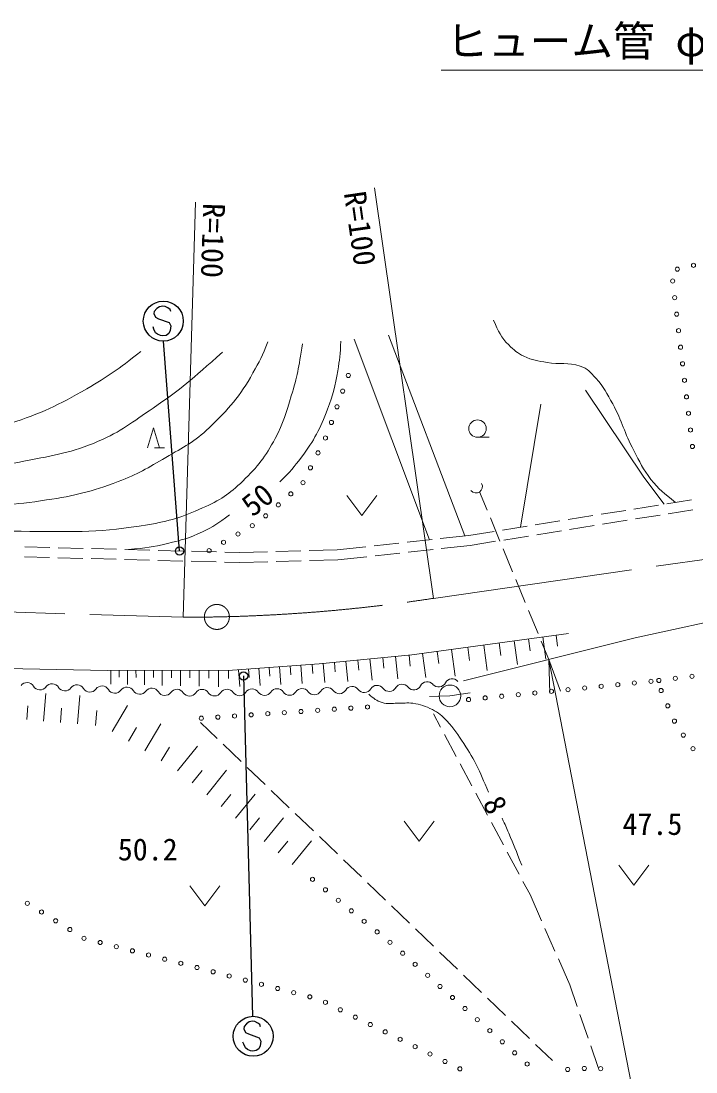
# Model space of a CAD drawing. Units: millimetres, scale not verified. Extents: x 40000 to 680000, y 20000 to 380000.
# Drawn here: x 159858 to 200368, y 248893 to 311982 of the extents above; entities that cross this region are included whole.
import ezdxf
from ezdxf.enums import TextEntityAlignment as Align

# ---------------------------------------------------------------- set-up
doc = ezdxf.new("R2010")
doc.units = ezdxf.units.MM
doc.header["$LTSCALE"] = 1000
doc.linetypes.add('CHAIN', pattern=[18.5, 12, -1.5, 3.5, -1.5])
for name, color, linetype, lineweight in [('M-BMK', 2, 'CHAIN', 13), ('M-STR-HTXT', 7, 'Continuous', 13), ('M-STR-STRC', 7, 'Continuous', 25), ('M-WORK', 1, 'Continuous', 13)]:
    doc.layers.add(name, color=color, linetype=linetype, lineweight=lineweight)
doc.styles.add('ＭＳ ゴシック', font='')
doc.styles.get('ＭＳ ゴシック').set_extended_font_data('MS Gothic')

# ---------------------------------------------------------------- blocks, each defined once
blk = doc.blocks.new('open_arrow')
at = {"color": 0, "linetype": 'Continuous', "lineweight": -2}
blk.add_lwpolyline([(7.5, 1.25), (0, 0), (7.5, -1.25)], dxfattribs=at)

msp = doc.modelspace()

# ---------------------------------------------------------------- linework, layer by layer
at = {"layer": 'M-BMK'}
for p, q in [((184615, 277325), (270278, 289656)), ((71535, 279160), (169583, 276189))]:
    msp.add_line(p, q, dxfattribs=at)
msp.add_circle((171612, 276210), 750, dxfattribs=at)
msp.add_arc((169587, 376189), 100000, 269.9979, 278.64289, dxfattribs=at)
at = {"layer": 'M-STR-HTXT'}
for p, q in [((184615, 277325), (181068, 301964)), ((169583, 276189), (170338, 301098))]:
    msp.add_line(p, q, dxfattribs=at)
for points in [[(224940, 286146), (215069, 309036), (185069, 309036)], [(191532, 273659), (198542, 237613), (221042, 237613)]]:
    msp.add_lwpolyline(points, dxfattribs=at)
at = {"layer": 'M-STR-STRC'}
for p, q in [((168003, 294718), (167849, 294552)), ((168161, 294830), (168003, 294718)), ((168360, 294870), (168161, 294830)), ((168499, 294850), (168360, 294870)), ((168672, 294763), (168499, 294850)), ((168804, 294674), (168672, 294763)), ((168845, 294540), (168804, 294674)), ((167849, 294552), (167830, 294416)), ((167830, 294416), (167933, 294197)), ((167933, 294197), (168114, 294109)), ((168114, 294109), (168753, 293882)), ((167833, 293486), (167786, 293618)), ((167934, 293273), (167833, 293486)), ((168813, 293402), (168728, 293224)), ((168753, 293882), (168849, 293675)), ((168849, 293675), (168813, 293402)), ((168057, 293184), (167934, 293273)), ((168233, 293094), (168057, 293184)), ((168377, 293074), (168233, 293094)), ((168578, 293108), (168377, 293074)), ((169374, 280168), (168408, 292768)), ((168728, 293224), (168578, 293108)), ((173211, 272664), (173759, 252234)), ((173397, 251785), (173243, 251619)), ((173554, 251896), (173397, 251785)), ((173754, 251937), (173554, 251896)), ((173893, 251917), (173754, 251937)), ((174066, 251830), (173893, 251917)), ((174198, 251741), (174066, 251830)), ((174239, 251607), (174198, 251741)), ((173243, 251619), (173224, 251482)), ((173224, 251482), (173326, 251263)), ((173326, 251263), (173508, 251175)), ((173508, 251175), (174146, 250949)), ((173227, 250553), (173180, 250684)), ((173327, 250339), (173227, 250553)), ((174207, 250469), (174122, 250290)), ((174146, 250949), (174243, 250742)), ((174243, 250742), (174207, 250469)), ((173451, 250251), (173327, 250339)), ((173627, 250161), (173451, 250251)), ((173771, 250141), (173627, 250161)), ((173972, 250175), (173771, 250141)), ((174122, 250290), (173972, 250175))]:
    msp.add_line(p, q, dxfattribs=at)
for centre, radius in [((168398, 293968), 1200), ((169374, 280168), 250), ((173211, 272664), 250), ((173792, 251035), 1200)]:
    msp.add_circle(centre, radius, dxfattribs=at)
at = {"layer": 'M-WORK'}
for p, q in [((179855, 292889), (184378, 280841)), ((186503, 281074), (181922, 293130)), ((189842, 281596), (191046, 288984)), ((167449, 286369), (167809, 287569)), ((167809, 287569), (168169, 286369)), ((187256, 286991), (187956, 286991)), ((168469, 286369), (167869, 286369)), ((179416, 283494), (180316, 282294)), ((180316, 282294), (181216, 283494)), ((187383, 283710), (187835, 282613)), ((196647, 282685), (198128, 282922)), ((198622, 283001), (200103, 283238)), ((198705, 282407), (200187, 282644)), ((188026, 282151), (188599, 280764)), ((192697, 282053), (194178, 282290)), ((194672, 282369), (196153, 282606)), ((194756, 281775), (196237, 282012)), ((196731, 282091), (198212, 282328)), ((188747, 281421), (190228, 281658)), ((190722, 281737), (192203, 281974)), ((190806, 281143), (192287, 281380)), ((192781, 281459), (194262, 281696)), ((183033, 280694), (184524, 280857)), ((185021, 280911), (186729, 281098)), ((186729, 281098), (188253, 281342)), ((186809, 280503), (188337, 280748)), ((188831, 280827), (190312, 281064)), ((160087, 280416), (161586, 280376)), ((162086, 280362), (163585, 280322)), ((164085, 280309), (165585, 280269)), ((166084, 280256), (167584, 280216)), ((168084, 280202), (169583, 280162)), ((170083, 280149), (171582, 280109)), ((172970, 280072), (174656, 280118)), ((175156, 280132), (176655, 280174)), ((177155, 280188), (178840, 280235)), ((178840, 280235), (180548, 280422)), ((181045, 280476), (182536, 280639)), ((183093, 280097), (184585, 280260)), ((185082, 280314), (186809, 280503)), ((188789, 280302), (189362, 278915)), ((160074, 279816), (161574, 279776)), ((162074, 279763), (163573, 279722)), ((164073, 279709), (165572, 279669)), ((166072, 279656), (167572, 279616)), ((168071, 279602), (169571, 279562)), ((170071, 279549), (171570, 279509)), ((172070, 279495), (172971, 279471)), ((172082, 280095), (172970, 280072)), ((172971, 279471), (174676, 279519)), ((175176, 279533), (176676, 279574)), ((177175, 279588), (178881, 279636)), ((178881, 279636), (180608, 279825)), ((181105, 279879), (182596, 280042)), ((189553, 278453), (190125, 277067)), ((190316, 276605), (190888, 275218)), ((191974, 275119), (192066, 274452)), ((187632, 274523), (187841, 272998)), ((188547, 274649), (188652, 273886)), ((189462, 274774), (189658, 273348)), ((190318, 274892), (190416, 274178)), ((191079, 274756), (191532, 273659)), ((191174, 275009), (191357, 273675)), ((182333, 273842), (182466, 272485)), ((183147, 273922), (183214, 273244)), ((183959, 274019), (184158, 272566)), ((184831, 274139), (184931, 273412)), ((185703, 274259), (185923, 272651)), ((186667, 274391), (186778, 273587)), ((175376, 273220), (175453, 272149)), ((176018, 273266), (176057, 272731)), ((176661, 273312), (176740, 272211)), ((177322, 273360), (177362, 272809)), ((177983, 273414), (178095, 272276)), ((178666, 273481), (178722, 272912)), ((179348, 273548), (179467, 272341)), ((180073, 273620), (180132, 273016)), ((180797, 273691), (180923, 272411)), ((181565, 273767), (181628, 273127)), ((165243, 273008), (165244, 272175)), ((165743, 273009), (165744, 272592)), ((166243, 273009), (166244, 272151)), ((166758, 273010), (166759, 272581)), ((167273, 273010), (167274, 272126)), ((167804, 273011), (167804, 272569)), ((168334, 273012), (168335, 272100)), ((168881, 273012), (168882, 272556)), ((169428, 273013), (169429, 272073)), ((169992, 273013), (169992, 272544)), ((170555, 273014), (170556, 272046)), ((171136, 273015), (171137, 272531)), ((171717, 273015), (171718, 272018)), ((172315, 273016), (172316, 272517)), ((172913, 273042), (172986, 272031)), ((173520, 273086), (173556, 272580)), ((174127, 273130), (174202, 272089)), ((174751, 273175), (174789, 272654)), ((161198, 269961), (161337, 271620)), ((163250, 269790), (163393, 271500)), ((185602, 271467), (184382, 271435)), ((185602, 271467), (186821, 271654)), ((160203, 270045), (160273, 270874)), ((162224, 269876), (162296, 270731)), ((165325, 269334), (166252, 270887)), ((164332, 269699), (164407, 270600)), ((184616, 270389), (185040, 269595)), ((166303, 268750), (166789, 269565)), ((167280, 268167), (168252, 269796)), ((170624, 269882), (171633, 268912)), ((185275, 269154), (185981, 267831)), ((168268, 267577), (168759, 268401)), ((169244, 266972), (170455, 268458)), ((171993, 268566), (173075, 267527)), ((170124, 266255), (170721, 266988)), ((171004, 265539), (172198, 267005)), ((173436, 267180), (174517, 266141)), ((186217, 267390), (186923, 266066)), ((174878, 265795), (175959, 264755)), ((187158, 265625), (187864, 264302)), ((171871, 264832), (172460, 265555)), ((172739, 264126), (173916, 265571)), ((176320, 264409), (177402, 263370)), ((173594, 263429), (174175, 264142)), ((174450, 262732), (175611, 264158)), ((182863, 263945), (183763, 262745)), ((183763, 262745), (184663, 263945)), ((188099, 263860), (188806, 262537)), ((175294, 262045), (175866, 262748)), ((176137, 261357), (177283, 262764)), ((177762, 263023), (178844, 261984)), ((189041, 262096), (189747, 260772)), ((179204, 261637), (180286, 260598)), ((195736, 261307), (196636, 260107)), ((196636, 260107), (197536, 261307)), ((169986, 260058), (170886, 258858)), ((170886, 258858), (171786, 260058)), ((180646, 260252), (181728, 259212)), ((189982, 260331), (190406, 259538)), ((190406, 259538), (191097, 257972)), ((182089, 258866), (183170, 257827)), ((183531, 257480), (184612, 256441)), ((191299, 257515), (191905, 256142)), ((184973, 256095), (186054, 255055)), ((192107, 255685), (192798, 254120)), ((186415, 254709), (187497, 253670)), ((192798, 254120), (193243, 252822)), ((187857, 253323), (188939, 252284)), ((189299, 251937), (190381, 250898)), ((193405, 252349), (193891, 250930)), ((190741, 250552), (191750, 249582)), ((194054, 250457), (194499, 249159))]:
    msp.add_line(p, q, dxfattribs=at)
for points in [[(193743, 289828), (197238, 284598), (198458, 282975)], [(186409, 272383), (196717, 274951), (203331, 276405), (212455, 277765), (216489, 276006), (219720, 253478)], [(151778, 260023), (148525, 268294), (148624, 272933), (148885, 273298), (154394, 273204), (159976, 273086), (165042, 272993), (172547, 273016), (177754, 273391), (183313, 273931), (192718, 275221)]]:
    msp.add_lwpolyline(points, dxfattribs=at)
for centre, radius in [((199245, 297085), 125), ((200219, 297313), 125), ((198966, 296371), 125), ((199085, 295378), 125), ((199204, 294385), 125), ((199323, 293392), 125), ((199442, 292399), 125), ((199561, 291406), 125), ((179500, 290707), 125), ((199680, 290413), 125), ((179163, 289766), 125), ((178826, 288824), 125), ((199799, 289420), 125), ((199919, 288428), 125), ((178489, 287883), 125), ((187256, 287516), 525), ((178129, 286951), 125), ((200038, 287435), 125), ((200157, 286442), 125), ((177679, 286058), 125), ((177229, 285165), 125), ((176779, 284272), 125), ((176050, 283595), 125), ((175297, 282937), 125), ((174545, 282278), 125), ((173744, 281688), 125), ((172012, 280686), 125), ((172878, 281187), 125), ((171147, 280186), 125), ((199133, 272521), 125), ((200126, 272644), 125), ((185602, 271467), 650), ((192689, 271847), 125), ((193684, 271947), 125), ((194679, 272047), 125), ((195674, 272146), 125), ((196669, 272246), 125), ((197664, 272346), 125), ((198141, 272397), 125), ((198275, 271790), 125), ((186719, 271249), 125), ((187714, 271348), 125), ((188709, 271448), 125), ((189704, 271548), 125), ((190699, 271648), 125), ((191694, 271747), 125), ((176663, 270533), 125), ((177661, 270600), 125), ((178659, 270668), 125), ((179656, 270735), 125), ((180654, 270802), 125), ((198675, 270873), 125), ((170677, 270129), 125), ((171674, 270196), 125), ((172672, 270264), 125), ((173670, 270331), 125), ((174668, 270398), 125), ((175665, 270466), 125), ((199075, 269957), 125), ((199608, 269115), 125), ((200187, 268300), 125), ((177353, 260462), 125), ((178128, 259830), 125), ((178903, 259199), 125), ((160237, 259019), 125), ((179678, 258567), 125), ((161088, 258493), 125), ((161939, 257968), 125), ((180453, 257935), 125), ((162790, 257443), 125), ((181228, 257303), 125), ((163641, 256917), 125), ((164609, 256666), 125), ((182003, 256671), 125), ((165577, 256415), 125), ((166545, 256164), 125), ((182765, 256023), 125), ((167513, 255913), 125), ((168481, 255662), 125), ((169449, 255411), 125), ((170417, 255160), 125), ((171385, 254909), 125), ((183512, 255359), 125), ((172353, 254658), 125), ((173321, 254407), 125), ((174289, 254156), 125), ((184259, 254694), 125), ((175257, 253905), 125), ((176224, 253654), 125), ((185006, 254029), 125), ((177192, 253403), 125), ((178130, 253070), 125), ((185753, 253364), 125), ((179026, 252627), 125), ((186500, 252700), 125), ((179923, 252184), 125), ((180819, 251741), 125), ((187247, 252035), 125), ((181716, 251298), 125), ((187994, 251370), 125), ((182612, 250855), 125), ((183509, 250412), 125), ((188741, 250705), 125), ((184405, 249968), 125), ((189488, 250041), 125), ((185302, 249525), 125), ((186198, 249082), 125), ((190235, 249376), 125), ((193663, 249107), 125), ((194647, 249092), 125), ((192665, 249045), 125)]:
    msp.add_circle(centre, radius, dxfattribs=at)
for centre, radius, start, end in [((187168, 284029), 384, 217.56504, 29.52718), ((160221, 271816), 452, 31.29707, 143.58702), ((160993, 272285), 452, 211.29707, 323.58702), ((161720, 271749), 452, 31.29707, 143.58702), ((162491, 272218), 452, 211.29707, 323.58702), ((163218, 271682), 452, 31.29707, 143.58702), ((163990, 272151), 452, 211.29707, 323.58702), ((164717, 271615), 452, 31.29707, 143.58702), ((166215, 271548), 452, 31.29707, 143.58702), ((167714, 271481), 452, 31.29707, 143.58702), ((176725, 271463), 452, 34.38754, 146.67749), ((178233, 271517), 452, 36.41213, 148.70208), ((179731, 271584), 452, 36.41213, 148.70208), ((181230, 271651), 452, 36.41213, 148.70208), ((181957, 272187), 452, 216.41213, 328.70208), ((182728, 271718), 452, 36.41213, 148.70208), ((183434, 272280), 452, 220.67451, 332.96446), ((184239, 271870), 452, 40.67451, 152.96446), ((184924, 272458), 452, 220.67451, 332.96446), ((185728, 272048), 452, 40.67451, 152.96446), ((165488, 272084), 452, 211.29707, 323.58702), ((166987, 272017), 452, 211.29707, 323.58702), ((168485, 271950), 452, 211.29707, 323.58702), ((169212, 271414), 452, 31.29707, 143.58702), ((169971, 271904), 452, 214.38754, 326.67749), ((170725, 271408), 452, 34.38754, 146.67749), ((171471, 271918), 452, 214.38754, 326.67749), ((172225, 271422), 452, 34.38754, 146.67749), ((172971, 271932), 452, 214.38754, 326.67749), ((173725, 271435), 452, 34.38754, 146.67749), ((174471, 271946), 452, 214.38754, 326.67749), ((175225, 271449), 452, 34.38754, 146.67749), ((175971, 271959), 452, 214.38754, 326.67749), ((177461, 271986), 452, 216.41213, 328.70208), ((178960, 272053), 452, 216.41213, 328.70208), ((180458, 272120), 452, 216.41213, 328.70208)]:
    msp.add_arc(centre, radius, start, end, dxfattribs=at)
for points, knots in [([(188214, 294015), (188535, 293326), (188641, 293009), (189129, 292537), (189449, 292227), (189642, 292050), (190043, 291857), (190548, 291614), (190876, 291582), (191427, 291482), (192198, 291342), (192678, 291517), (193421, 291271), (193861, 291125), (194045, 290884), (194359, 290543), (194848, 290013), (195021, 289628), (195368, 288995), (195943, 287946), (196072, 287261), (196634, 286204), (197005, 285508), (197172, 285083), (197666, 284469), (198162, 283852), (198429, 283644), (199145, 283085)], [0, 0, 0, 0, 1, 1, 1, 2, 2, 2, 3, 3, 3, 4, 4, 4, 5, 5, 5, 6, 6, 6, 7, 7, 7, 8, 8, 8, 9, 9, 9, 9]), ([(175399, 284322), (176033, 284954), (176226, 285189), (176689, 285800), (177463, 286823), (177793, 287489), (178260, 288685), (178598, 289550), (178718, 290067), (178870, 290983), (178985, 291674), (179011, 291934), (179058, 292766)], [0, 0, 0, 0, 1, 1, 1, 2, 2, 2, 3, 3, 3, 4, 4, 4, 4]), ([(111855, 282950), (113538, 282917), (113992, 282919), (115362, 282937), (117477, 282965), (118657, 283130), (120772, 283187), (124845, 283296), (127128, 283276), (131202, 283297), (134851, 283315), (136896, 283370), (140544, 283277), (143707, 283196), (145474, 283003), (148636, 282902), (151603, 282807), (153268, 282715), (156235, 282808), (158256, 282871), (159395, 282930), (161395, 283230), (163107, 283487), (164064, 283731), (165687, 284332), (166863, 284768), (167470, 285148), (168549, 285787), (169609, 286415), (170272, 286707), (171152, 287569), (172325, 288719), (172982, 289416), (173779, 290853), (174173, 291562), (174329, 291848), (174670, 292729)], [0, 0, 0, 0, 1, 1, 1, 2, 2, 2, 3, 3, 3, 4, 4, 4, 5, 5, 5, 6, 6, 6, 7, 7, 7, 8, 8, 8, 9, 9, 9, 10, 10, 10, 11, 11, 11, 12, 12, 12, 12]), ([(117485, 285650), (119168, 285842), (119611, 285902), (120970, 286087), (123324, 286407), (124609, 286834), (126974, 287048), (128827, 287216), (129879, 287135), (131736, 287025), (133671, 286910), (134738, 286663), (136661, 286415), (138568, 286169), (139621, 285892), (141540, 285758), (143779, 285602), (145046, 285621), (147286, 285758), (149838, 285915), (151266, 286107), (153783, 286556), (155922, 286937), (157134, 287148), (159201, 287822), (161076, 288434), (162096, 288913), (163798, 289910), (165129, 290689), (165609, 291026), (167058, 292138)], [0, 0, 0, 0, 1, 1, 1, 2, 2, 2, 3, 3, 3, 4, 4, 4, 5, 5, 5, 6, 6, 6, 7, 7, 7, 8, 8, 8, 9, 9, 9, 10, 10, 10, 10]), ([(122288, 281990), (122644, 282118), (122770, 282144), (123086, 282215), (123796, 282375), (124219, 282292), (124947, 282325), (126992, 282417), (128137, 282530), (130185, 282528), (134447, 282524), (136835, 282420), (141095, 282260), (145747, 282085), (148349, 281890), (153000, 281672), (155885, 281536), (157500, 281372), (160388, 281343), (163150, 281317), (164725, 281281), (167448, 281742), (168779, 281968), (169523, 282198), (170755, 282751), (171791, 283216), (172358, 283576), (173171, 284369), (174069, 285245), (174523, 285820), (175117, 286926), (175622, 287865), (175767, 288462), (176079, 289482), (176444, 290675), (176510, 291134), (176759, 292602)], [0, 0, 0, 0, 1, 1, 1, 2, 2, 2, 3, 3, 3, 4, 4, 4, 5, 5, 5, 6, 6, 6, 7, 7, 7, 8, 8, 8, 9, 9, 9, 10, 10, 10, 11, 11, 11, 12, 12, 12, 12]), ([(114342, 284142), (117652, 284402), (118517, 284482), (121199, 284618), (123003, 284709), (124013, 284811), (125819, 284805), (128424, 284797), (129877, 284583), (132480, 284477), (136024, 284332), (138010, 284204), (141557, 284219), (146214, 284239), (148833, 284215), (153472, 284618), (156091, 284845), (157552, 285081), (160133, 285579), (161865, 285914), (162872, 286062), (164495, 286752), (165876, 287339), (166536, 287905), (167779, 288746), (169512, 289917), (170067, 290449), (171954, 292100)], [0, 0, 0, 0, 1, 1, 1, 2, 2, 2, 3, 3, 3, 4, 4, 4, 5, 5, 5, 6, 6, 6, 7, 7, 7, 8, 8, 8, 9, 9, 9, 9]), ([(166299, 280250), (167393, 280362), (167744, 280393), (168644, 280616), (169488, 280826), (169974, 280938), (170755, 281320), (171424, 281647), (171674, 281817), (172373, 282329)], [0, 0, 0, 0, 1, 1, 1, 2, 2, 2, 3, 3, 3, 3]), ([(180736, 271571), (181033, 271307), (181181, 271174), (181533, 271065), (181876, 270960), (182092, 271032), (182450, 271023), (182813, 271015), (183020, 271078), (183378, 271023), (183852, 270952), (184114, 270857), (184546, 270648), (184932, 270461), (185116, 270282), (185411, 269971), (185868, 269488), (186060, 269161), (186432, 268610), (187150, 267549), (187307, 267074), (187918, 265686)], [0, 0, 0, 0, 1, 1, 1, 2, 2, 2, 3, 3, 3, 4, 4, 4, 5, 5, 5, 6, 6, 6, 7, 7, 7, 7]), ([(188739, 264123), (188931, 263693), (188979, 263581), (189130, 263231), (189450, 262486), (189542, 262241), (189911, 261308)], [0, 0, 0, 0, 1, 1, 1, 2, 2, 2, 2])]:
    msp.add_open_spline(points, degree=3, knots=knots, dxfattribs=at)

# ---------------------------------------------------------------- block references
at = {"layer": 'M-STR-HTXT', "xscale": 267, "yscale": 267, "rotation": 281}
msp.add_blockref('open_arrow', (191532, 273659), dxfattribs=at)

# ---------------------------------------------------------------- texts
at = {"layer": 'M-STR-HTXT', "style": 'ＭＳ ゴシック'}
msp.add_text('ヒューム管 φ=400 L=11.7', height=1833, dxfattribs=at).set_placement((200069, 310786), align=Align.MIDDLE_CENTER)
for rotation, p in [(278.191, (180205, 299532)), (268.264, (171386, 298805))]:
    msp.add_text('R=100', height=1320, rotation=rotation, dxfattribs=at).set_placement(p, align=Align.MIDDLE_CENTER)
at = {"layer": 'M-WORK', "style": 'ＭＳ ゴシック'}
for s, rotation, p in [('50', 38.568, (174047, 283245)), ('8', 297.201, (188324, 264929))]:
    msp.add_text(s, height=1320, rotation=rotation, dxfattribs=at).set_placement(p, align=Align.MIDDLE_CENTER)
for s, p in [('47.5', (197754, 263783)), ('50.2', (167463, 262253))]:
    msp.add_text(s, height=1320, dxfattribs=at).set_placement(p, align=Align.MIDDLE_CENTER)

doc.saveas('drawing.dxf')
